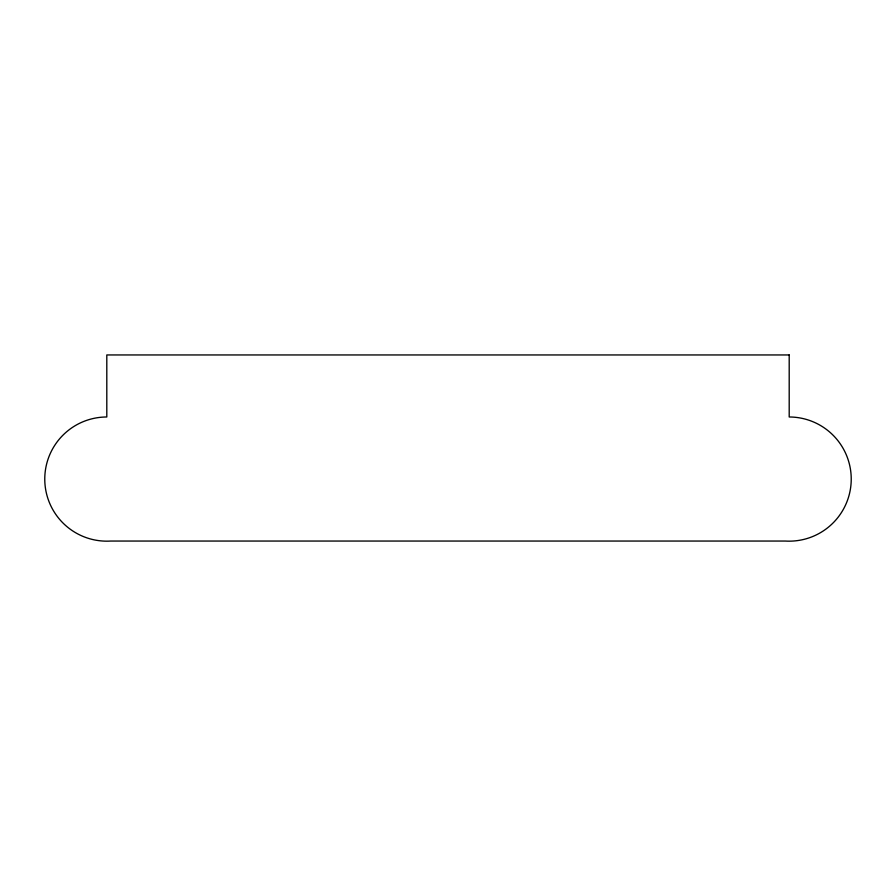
<?xml version="1.0" encoding="UTF-8"?>
<svg xmlns="http://www.w3.org/2000/svg" width="896" height="896" viewBox="0 0 896 896"><rect width="100%" height="100%" fill="white"/><g stroke="black" fill="none" stroke-linecap="round" stroke-linejoin="round"><path stroke-width="1.34" d="M789.197 354.95L106.803 354.95L106.803 416.987A62.093 62.093 0 0 0 44.8 481.018A62.093 62.093 0 0 0 110.678 541.05L785.322 541.05A62.093 62.093 0 0 0 851.2 481.018A62.093 62.093 0 0 0 789.197 416.987L789.197 354.95"/></g></svg>
